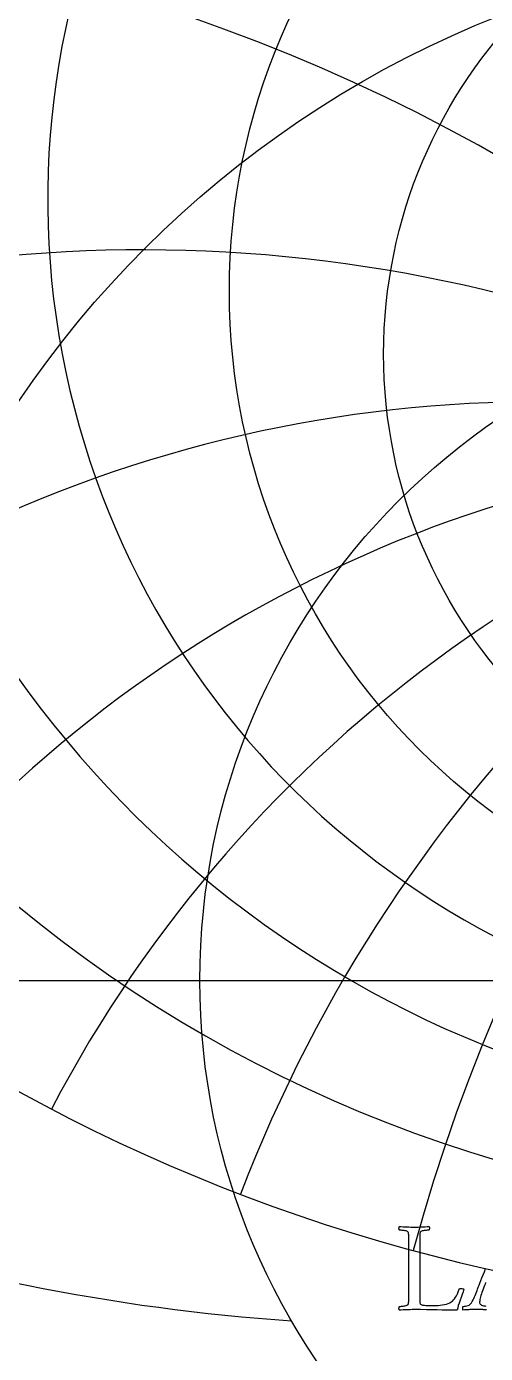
# Model space of a CAD drawing. Header units: millimetres. Extents: x -32.4 to 32.3, y -32.4 to 33.4.
# Drawn here: x -17.16 to -7.92, y -7.52 to 19.22 of the extents above; entities that cross this region are included whole.
import ezdxf

# ---------------------------------------------------------------- set-up
doc = ezdxf.new("R2010")
doc.units = ezdxf.units.MM
for name, color, linetype in [('CUT_OUTER', 1, 'Continuous'), ('ENGRAVE', 7, 'Continuous'), ('ENGRAVE_FINE', 8, 'Continuous'), ('TEXT', 5, 'Continuous')]:
    doc.layers.add(name, color=color, linetype=linetype)

msp = doc.modelspace()

# ---------------------------------------------------------------- linework, layer by layer
at = {"layer": 'CUT_OUTER'}
msp.add_arc((-0.0002, -0.0001), 32.35, 127.26523, 87.73645, dxfattribs=at)
at = {"layer": 'ENGRAVE'}
msp.add_lwpolyline([(-31.9, 0), (31.9, 0)], dxfattribs=at)
for centre, radius in [((0, 0), 31.9), ((0, 13.8946), 13.0741), ((0, 12.6229), 9.9665), ((0, 0), 20.8814), ((0, 0), 13.6687)]:
    msp.add_circle(centre, radius, dxfattribs=at)
for centre, radius, start, end in [((0, 15.7304), 16.7334, 111.39743, 68.60257), ((0, 18.4236), 21.2654, 163.23926, 16.76074), ((0, 22.5358), 27.2607, 190.95033, 349.04967), ((0, -14.8946), 25.6492, 35.5, 144.5), ((0, -14.8946), 25.6492, 35.5, 144.5), ((0, 29.2746), 35.9588, 212.53942, 327.46058), ((-9.0456, 33.7588), 40.7125, 235.85024, 266.08791)]:
    msp.add_arc(centre, radius, start, end, dxfattribs=at)
at = {"layer": 'ENGRAVE_FINE'}
for centre, radius, start, end in [((-44.4257, -14.8946), 51.2984, 9.80466, 56.12209), ((-44.4257, -14.8946), 51.2984, 9.80466, 56.12209), ((-25.6492, -14.8946), 36.2734, 15.10568, 86.95474), ((-25.6492, -14.8946), 36.2734, 15.10568, 86.95474), ((25.6492, -14.8946), 36.2734, 93.04526, 164.89432), ((25.6492, -14.8946), 36.2734, 93.04526, 164.89432), ((-14.8086, -14.8946), 29.6171, 20.94153, 121.17887), ((-14.8086, -14.8946), 29.6171, 20.94153, 121.17887), ((14.8086, -14.8946), 29.6171, 58.82113, 159.05847), ((14.8086, -14.8946), 29.6171, 58.82113, 159.05847), ((-6.8727, -14.8946), 26.554, 27.59997, 134.71155), ((-6.8727, -14.8946), 26.554, 27.59997, 134.71155), ((6.8727, -14.8946), 26.554, 45.28845, 152.40003), ((6.8727, -14.8946), 26.554, 45.28845, 152.40003), ((0, 62.5718), 73.0969, 244.27222, 295.72778)]:
    msp.add_arc(centre, radius, start, end, dxfattribs=at)
at = {"layer": 'TEXT'}
msp.add_lwpolyline([(-9.2397, -6.34), (-9.2397, -6.3429), (-9.2397, -6.3465), (-9.2397, -6.3507), (-9.2397, -6.3556), (-9.2397, -6.3681), (-9.2397, -6.3824), (-9.2397, -6.3986), (-9.2397, -6.4164), (-9.2395, -6.4348), (-9.239, -6.4524), (-9.2382, -6.4691), (-9.2371, -6.4851), (-9.2355, -6.499), (-9.2332, -6.5097), (-9.2303, -6.5171), (-9.2267, -6.5214), (-9.213, -6.5295), (-9.1979, -6.5359), (-9.1813, -6.5405), (-9.1633, -6.5434), (-9.1418, -6.5451), (-9.115, -6.5463), (-9.0829, -6.547), (-9.0454, -6.5473), (-8.9029, -6.5473), (-8.8658, -6.5462), (-8.8268, -6.543), (-8.7861, -6.5378), (-8.7436, -6.5304), (-8.7024, -6.5208), (-8.6656, -6.5087), (-8.6331, -6.4942), (-8.6051, -6.4773), (-8.5821, -6.4589), (-8.56, -6.4372), (-8.5388, -6.4122), (-8.5183, -6.3841), (-8.4988, -6.3517), (-8.4804, -6.3141), (-8.4632, -6.2714), (-8.447, -6.2235), (-8.4428, -6.2167), (-8.4354, -6.2118), (-8.4247, -6.2089), (-8.4108, -6.2079), (-8.3894, -6.2089), (-8.3719, -6.2118), (-8.3583, -6.2167), (-8.3486, -6.2235), (-8.3671, -6.2761), (-8.3865, -6.3303), (-8.4066, -6.3862), (-8.4276, -6.4436), (-8.4471, -6.4998), (-8.4629, -6.5518), (-8.475, -6.5995), (-8.4833, -6.6431), (-8.5855, -6.6428), (-8.6873, -6.6418), (-8.7888, -6.6402), (-8.89, -6.6379), (-8.9942, -6.6356), (-9.105, -6.634), (-9.2222, -6.6331), (-9.3459, -6.6327), (-9.3888, -6.633), (-9.4294, -6.6337), (-9.4678, -6.6349), (-9.5039, -6.6366), (-9.5392, -6.6383), (-9.5751, -6.6395), (-9.6117, -6.6403), (-9.649, -6.6405), (-9.6534, -6.6344), (-9.6564, -6.6263), (-9.6579, -6.6162), (-9.658, -6.6042), (-9.657, -6.5923), (-9.6551, -6.5822), (-9.6524, -6.5741), (-9.649, -6.568), (-9.6396, -6.5677), (-9.6269, -6.567), (-9.6111, -6.5658), (-9.592, -6.5641), (-9.5715, -6.5617), (-9.5515, -6.5586), (-9.532, -6.5546), (-9.513, -6.5498), (-9.4964, -6.5445), (-9.4841, -6.5388), (-9.4763, -6.5328), (-9.4728, -6.5265), (-9.4682, -6.5099), (-9.4647, -6.4909), (-9.4624, -6.4697), (-9.4612, -6.4462), (-9.4606, -6.4211), (-9.4602, -6.3951), (-9.4599, -6.368), (-9.4599, -6.34), (-9.4599, -5.2599), (-9.4599, -5.2318), (-9.4602, -5.2045), (-9.4606, -5.178), (-9.4612, -5.1524), (-9.4624, -5.1283), (-9.4647, -5.1067), (-9.4682, -5.0875), (-9.4728, -5.0708), (-9.4763, -5.0635), (-9.4841, -5.0572), (-9.4964, -5.0518), (-9.513, -5.0475), (-9.532, -5.0438), (-9.5515, -5.0407), (-9.5715, -5.038), (-9.592, -5.0358), (-9.6111, -5.0341), (-9.6269, -5.0329), (-9.6396, -5.0322), (-9.649, -5.0319), (-9.6524, -5.0258), (-9.6551, -5.0177), (-9.657, -5.0076), (-9.658, -4.9957), (-9.6579, -4.9837), (-9.6564, -4.9736), (-9.6534, -4.9655), (-9.649, -4.9594), (-9.6103, -4.9608), (-9.5719, -4.9623), (-9.5338, -4.964), (-9.4961, -4.9659), (-9.4587, -4.9676), (-9.4217, -4.9688), (-9.3849, -4.9695), (-9.3485, -4.9697), (-9.3112, -4.9695), (-9.2743, -4.9688), (-9.238, -4.9676), (-9.2021, -4.9659), (-9.1661, -4.964), (-9.1293, -4.9623), (-9.0916, -4.9608), (-9.0532, -4.9594), (-9.0487, -4.9655), (-9.0457, -4.9736), (-9.0442, -4.9837), (-9.0441, -4.9957), (-9.0452, -5.0076), (-9.047, -5.0177), (-9.0497, -5.0258), (-9.0532, -5.0319), (-9.0626, -5.0322), (-9.0752, -5.0329), (-9.0911, -5.0341), (-9.1102, -5.0358), (-9.1306, -5.038), (-9.1503, -5.0407), (-9.1694, -5.0438), (-9.1879, -5.0475), (-9.2041, -5.0518), (-9.2164, -5.0572), (-9.2248, -5.0635), (-9.2293, -5.0708), (-9.2328, -5.0847), (-9.2355, -5.1006), (-9.2373, -5.1184), (-9.2384, -5.1381), (-9.239, -5.1593), (-9.2394, -5.1815), (-9.2396, -5.2047), (-9.2397, -5.2288), (-9.2397, -5.2327), (-9.2397, -5.2366), (-9.2397, -5.2404), (-9.2397, -5.2443), (-9.2397, -5.2482), (-9.2397, -5.2521), (-9.2397, -5.256), (-9.2397, -5.2599)], close=True, dxfattribs=at)
for points in [[(-7.8969, -6.6379), (-7.9171, -6.6366), (-7.9355, -6.6353), (-7.9529, -6.634), (-7.9704, -6.6327), (-7.9879, -6.6314), (-8.0054, -6.6301), (-8.0243, -6.629), (-8.0459, -6.6282), (-8.0702, -6.6277), (-8.0973, -6.6276), (-8.1247, -6.6277), (-8.1498, -6.6282), (-8.1726, -6.629), (-8.1932, -6.6301), (-8.2126, -6.6314), (-8.232, -6.6327), (-8.2515, -6.634), (-8.2709, -6.6353), (-8.2916, -6.6366), (-8.3149, -6.6379), (-8.3408, -6.6392), (-8.3693, -6.6405), (-8.3716, -6.6365), (-8.3732, -6.6298), (-8.3742, -6.6204), (-8.3745, -6.6081), (-8.3742, -6.5954), (-8.3732, -6.5845), (-8.3716, -6.5753), (-8.3693, -6.568), (-8.3557, -6.5672), (-8.3379, -6.5651), (-8.3161, -6.5614), (-8.2903, -6.5563), (-8.2648, -6.5496), (-8.244, -6.5411), (-8.2279, -6.5308), (-8.2165, -6.5188), (-8.1978, -6.4934), (-8.1806, -6.4666), (-8.1648, -6.4384), (-8.1504, -6.4087), (-8.1369, -6.3778), (-8.1236, -6.3462), (-8.1104, -6.3137), (-8.0973, -6.2805), (-8.0973, -6.2805), (-8.0958, -6.2765), (-8.0912, -6.2646), (-8.0835, -6.2448), (-8.0727, -6.217), (-8.0594, -6.1824), (-8.0439, -6.1422), (-8.0264, -6.0963), (-8.0067, -6.0447), (-7.9852, -5.9888), (-7.9623, -5.9298), (-7.938, -5.8677), (-7.9121, -5.8025)], [(-7.912, -6.0874), (-7.9231, -6.1169), (-7.9353, -6.1489), (-7.9484, -6.1833), (-7.9616, -6.2184), (-7.974, -6.2523), (-7.9856, -6.2851), (-7.9963, -6.3167), (-8.0069, -6.3478), (-8.0154, -6.3763), (-8.0218, -6.4022), (-8.0261, -6.4255), (-8.0289, -6.4464), (-8.031, -6.465), (-8.0322, -6.4814), (-8.0326, -6.4954), (-8.0301, -6.509), (-8.0226, -6.521), (-8.01, -6.5316), (-7.9924, -6.5408), (-7.9722, -6.5485), (-7.9516, -6.5547), (-7.9308, -6.5595), (-7.9095, -6.5628)]]:
    msp.add_lwpolyline(points, dxfattribs=at)

doc.saveas('drawing.dxf')
